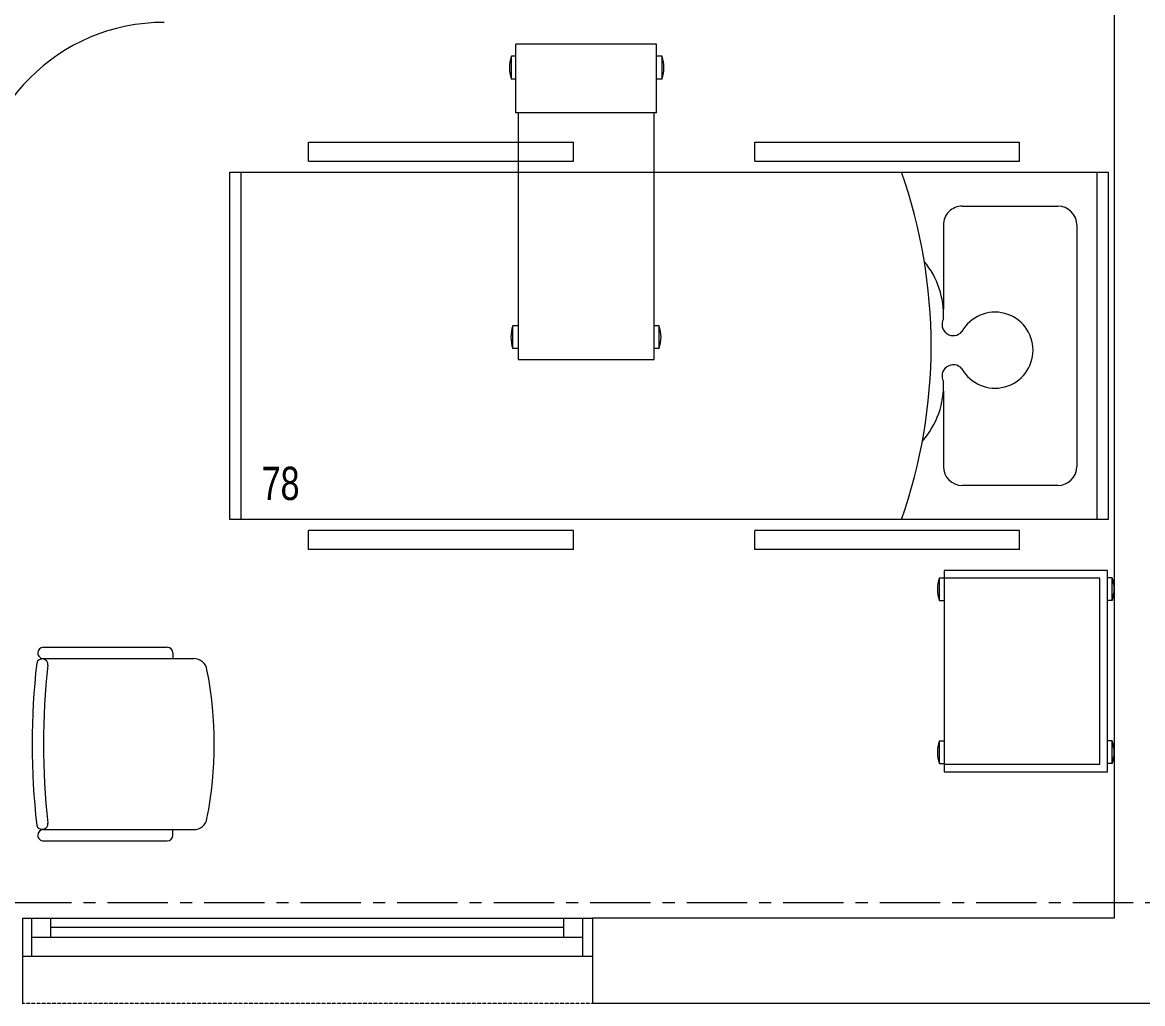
# Model space of a CAD drawing. Header units: millimetres. Extents: x 26027 to 581921, y 7230 to 233891.
# Drawn here: x 488664 to 491612, y 156480 to 159063 of the extents above; entities that cross this region are included whole.
import ezdxf

# ---------------------------------------------------------------- set-up
doc = ezdxf.new("R2010")
doc.units = ezdxf.units.MM
doc.header["$LTSCALE"] = 5
doc.linetypes.add('CENTER', pattern=[50.8, 31.75, -6.35, 6.35, -6.35])
doc.linetypes.add('HIDDEN2', pattern=[0.1875, 0.125, -0.0625])
for name, color, linetype, lineweight in [('Aluminum', 7, 'Continuous', 5), ('Medical Equipment and Furniture', 163, 'Continuous', 0), ('Medical Equipment and Furniture1', 163, 'Continuous', 5), ('Proj', 7, 'HIDDEN2', 5), ('Walls', 32, 'Continuous', 5)]:
    doc.layers.add(name, color=color, linetype=linetype, lineweight=lineweight)
doc.layers.add('axes', color=9, linetype='Continuous')
doc.styles.add('X3G_ENTITY_257CFD', font='swisscl.ttf', dxfattribs={"height": 200})

# ---------------------------------------------------------------- blocks, each defined once
blk = doc.blocks.new('Hospital Bed')
at = {"layer": 'Medical Equipment and Furniture1'}
for p, q in [((38.338, -101.6315, 0), (38.338, -101.6815, 0)), ((38.338, -101.6315, 0), (39.0347, -101.6315, 0)), ((39.0347, -101.6315, 0), (39.0347, -101.6815, 0)), ((39.5123, -101.6315, 0), (40.209, -101.6315, 0)), ((39.5123, -101.6315, 0), (39.5123, -101.6815, 0)), ((40.209, -101.6315, 0), (40.209, -101.6815, 0)), ((38.338, -101.6815, 0), (39.0347, -101.6815, 0)), ((39.5123, -101.6815, 0), (40.209, -101.6815, 0)), ((38.105, -102.6245, 0), (38.105, -101.7101, 0)), ((38.105, -101.7101, 0), (40.4164, -101.7101, 0)), ((38.135, -102.6245, 0), (38.135, -101.7101, 0)), ((40.3864, -101.7101, 0), (40.3864, -102.6245, 0)), ((40.4164, -101.7101, 0), (40.4164, -102.6245, 0)), ((38.2374, -101.7997, 0), (38.4887, -101.7997, 0)), ((38.1874, -102.485, 0), (38.1874, -101.8497, 0)), ((38.5387, -102.0476, 0), (38.5387, -101.8497, 0)), ((38.5387, -102.485, 0), (38.5387, -102.264, 0)), ((38.4887, -102.535, 0), (38.2374, -102.535, 0)), ((40.4164, -102.6245, 0), (38.105, -102.6245, 0)), ((38.338, -102.6532, 0), (38.338, -102.7032, 0)), ((39.0347, -102.6532, 0), (38.338, -102.6532, 0)), ((39.0347, -102.6532, 0), (39.0347, -102.7032, 0)), ((40.209, -102.6532, 0), (39.5123, -102.6532, 0)), ((39.5123, -102.6532, 0), (39.5123, -102.7032, 0)), ((40.209, -102.6532, 0), (40.209, -102.7032, 0)), ((39.0347, -102.7032, 0), (38.338, -102.7032, 0)), ((40.209, -102.7032, 0), (39.5123, -102.7032, 0))]:
    blk.add_line(p, q, dxfattribs=at)
at = {"layer": 'Medical Equipment and Furniture1', "elevation": 0}
for points in [[(38.6489, -102.6245), (38.6489, -102.6245), (38.6489, -102.6245), (38.6489, -102.6245), (38.6489, -102.6245), (38.6489, -102.6245), (38.6489, -102.6245), (38.6489, -102.6245), (38.6489, -102.6245), (38.6489, -102.6245), (38.6489, -102.6245), (38.6489, -102.6245), (38.6489, -102.6245), (38.6489, -102.6245), (38.6489, -102.6245), (38.6489, -102.6245), (38.6489, -102.6245), (38.6489, -102.6245), (38.6489, -102.6245), (38.6489, -102.6245), (38.6489, -102.6245), (38.6489, -102.6245), (38.6489, -102.6245), (38.6489, -102.6245), (38.6489, -102.6245), (38.6489, -102.6245), (38.6489, -102.6245), (38.6489, -102.6245), (38.6489, -102.6245), (38.6489, -102.6245), (38.6489, -102.6245), (38.6489, -102.6245), (38.6489, -102.6245), (38.6489, -102.6245), (38.6489, -102.6245), (38.6489, -102.6245), (38.6489, -102.6245), (38.6489, -102.6245), (38.6489, -102.6245), (38.6489, -102.6245), (38.6489, -102.6245), (38.6489, -102.6245), (38.6489, -102.6245), (38.6489, -102.6245), (38.6489, -102.6245), (38.6489, -102.6245), (38.6489, -102.6245), (38.6489, -102.6245), (38.6489, -102.6245), (38.6489, -102.6245), (38.6489, -102.6245), (38.6489, -102.6245), (38.6489, -102.6245), (38.6489, -102.6245), (38.6489, -102.6245), (38.6489, -102.6245), (38.6489, -102.6245), (38.6489, -102.6245), (38.6489, -102.6245), (38.6489, -102.6245), (38.6489, -102.6245), (38.6489, -102.6245), (38.6489, -102.6245), (38.6489, -102.6245), (38.6489, -102.6245), (38.6489, -102.6245), (38.6489, -102.6245), (38.6489, -102.6245), (38.6489, -102.6245), (38.6489, -102.6245), (38.6489, -102.6245), (38.6489, -102.6245), (38.6489, -102.6245), (38.6489, -102.6245), (38.6489, -102.6245), (38.6489, -102.6245), (38.6489, -102.6245), (38.6489, -102.6245), (38.6489, -102.6245), (38.6489, -102.6245), (38.6489, -102.6245), (38.6489, -102.6245), (38.6489, -102.6245), (38.6489, -102.6245), (38.6489, -102.6245), (38.6489, -102.6245), (38.6489, -102.6245), (38.6489, -102.6245), (38.6489, -102.6245), (38.6489, -102.6245), (38.6489, -102.6245), (38.6489, -102.6245), (38.6489, -102.6245), (38.6489, -102.6245), (38.6489, -102.6245), (38.6489, -102.6245), (38.6489, -102.6245), (38.6489, -102.6245), (38.6489, -102.6245), (38.6489, -102.6245), (38.6489, -102.6245), (38.6489, -102.6245), (38.6489, -102.6245), (38.6489, -102.6245), (38.6489, -102.6245), (38.6489, -102.6245), (38.6489, -102.6245), (38.6489, -102.6245), (38.6489, -102.6245), (38.6489, -102.6245), (38.6489, -102.6245), (38.6489, -102.6245), (38.6489, -102.6245), (38.6489, -102.6245), (38.6489, -102.6245), (38.6489, -102.6245), (38.6489, -102.6245), (38.6489, -102.6245), (38.6489, -102.6245), (38.6489, -102.6245), (38.6489, -102.6245), (38.6489, -102.6245), (38.6489, -102.6245), (38.6489, -102.6245), (38.6489, -102.6245), (38.6489, -102.6245), (38.6489, -102.6245), (38.6489, -102.6245), (38.6489, -102.6245), (38.6489, -102.6245), (38.6489, -102.6245), (38.6489, -102.6245), (38.6489, -102.6245), (38.6489, -102.6245), (38.6489, -102.6245), (38.6489, -102.6245), (38.6489, -102.6245), (38.6489, -102.6245), (38.6489, -102.6245), (38.6489, -102.6245), (38.6489, -102.6245), (38.6489, -102.6245), (38.6489, -102.6245), (38.6489, -102.6245), (38.6489, -102.6245), (38.6489, -102.6245), (38.6489, -102.6245), (38.6489, -102.6245), (38.6489, -102.6245), (38.6489, -102.6245), (38.6489, -102.6245), (38.6489, -102.6245), (38.6489, -102.6245), (38.6489, -102.6245), (38.6489, -102.6245), (38.6489, -102.6245), (38.6489, -102.6245), (38.6489, -102.6245), (38.6489, -102.6245), (38.6489, -102.6245), (38.6489, -102.6245), (38.6489, -102.6245), (38.6489, -102.6245), (38.6489, -102.6245), (38.6489, -102.6245), (38.6489, -102.6245), (38.6489, -102.6245), (38.6489, -102.6245), (38.6489, -102.6245), (38.6489, -102.6245), (38.6489, -102.6245), (38.6489, -102.6245), (38.6489, -102.6245), (38.6489, -102.6245), (38.6489, -102.6245), (38.6489, -102.6245), (38.6489, -102.6245), (38.6489, -102.6245), (38.6489, -102.6245), (38.6489, -102.6245), (38.6489, -102.6245), (38.6489, -102.6245), (38.6489, -102.6245), (38.6489, -102.6245), (38.6489, -102.6245), (38.6489, -102.6245), (38.6489, -102.6245), (38.6489, -102.6245), (38.6489, -102.6245), (38.6489, -102.6245), (38.6489, -102.6245), (38.6489, -102.6245), (38.6489, -102.6245), (38.6489, -102.6245), (38.6489, -102.6245), (38.6489, -102.6245), (38.6489, -102.6245), (38.6489, -102.6245), (38.6489, -102.6245), (38.6489, -102.6245), (38.6489, -102.6245), (38.6489, -102.6245), (38.6489, -102.6245), (38.6489, -102.6245), (38.6489, -102.6245), (38.6489, -102.6245), (38.6489, -102.6245), (38.6489, -102.6245), (38.6489, -102.6245), (38.6489, -102.6245), (38.6489, -102.6245), (38.6489, -102.6245), (38.6489, -102.6245), (38.6489, -102.6245), (38.6489, -102.6245), (38.6489, -102.6245), (38.6489, -102.6245), (38.6489, -102.6245), (38.6489, -102.6245)], [(38.6489, -102.6245), (38.6489, -102.6245), (38.6489, -102.6245), (38.6489, -102.6245), (38.6489, -102.6245), (38.6489, -102.6245), (38.6489, -102.6245), (38.6489, -102.6245), (38.6489, -102.6245), (38.6489, -102.6245), (38.6489, -102.6245), (38.6489, -102.6245), (38.6489, -102.6245), (38.6489, -102.6245), (38.6489, -102.6245), (38.6489, -102.6245), (38.6489, -102.6245), (38.6489, -102.6245), (38.6489, -102.6245), (38.6489, -102.6245), (38.6489, -102.6245), (38.6489, -102.6245), (38.6489, -102.6245), (38.6489, -102.6245), (38.6489, -102.6245), (38.6489, -102.6245), (38.6489, -102.6245), (38.6489, -102.6245), (38.6489, -102.6245), (38.6489, -102.6245), (38.6489, -102.6245), (38.6489, -102.6245), (38.6489, -102.6245), (38.6489, -102.6245), (38.6489, -102.6245), (38.6489, -102.6245), (38.6489, -102.6245), (38.6489, -102.6245), (38.6489, -102.6245), (38.6489, -102.6245), (38.6489, -102.6245), (38.6489, -102.6245), (38.6489, -102.6245), (38.6489, -102.6245), (38.6489, -102.6245), (38.6489, -102.6245), (38.6489, -102.6245), (38.6489, -102.6245), (38.6489, -102.6245), (38.6489, -102.6245), (38.6489, -102.6245), (38.6489, -102.6245), (38.6489, -102.6245), (38.6489, -102.6245), (38.6489, -102.6245), (38.6489, -102.6245), (38.6489, -102.6245), (38.6489, -102.6245), (38.6489, -102.6245), (38.6489, -102.6245), (38.6489, -102.6245), (38.6489, -102.6245), (38.6489, -102.6245), (38.6489, -102.6245), (38.6489, -102.6245), (38.6489, -102.6245), (38.6489, -102.6245), (38.6489, -102.6245), (38.6489, -102.6245), (38.6489, -102.6245), (38.6489, -102.6245), (38.6489, -102.6245), (38.6489, -102.6245), (38.6489, -102.6245), (38.6489, -102.6245), (38.6489, -102.6245), (38.6489, -102.6245), (38.6489, -102.6245), (38.6489, -102.6245), (38.6489, -102.6245), (38.6489, -102.6245), (38.6489, -102.6245), (38.6489, -102.6245), (38.6489, -102.6245), (38.6489, -102.6245), (38.6489, -102.6245), (38.6489, -102.6245), (38.6489, -102.6245), (38.6489, -102.6245), (38.6489, -102.6245), (38.6489, -102.6245), (38.6489, -102.6245), (38.6489, -102.6245), (38.6489, -102.6245), (38.6489, -102.6245), (38.6489, -102.6245), (38.6489, -102.6245), (38.6489, -102.6245), (38.6489, -102.6245), (38.6489, -102.6245), (38.6489, -102.6245), (38.6489, -102.6245), (38.6489, -102.6245), (38.6489, -102.6245), (38.6489, -102.6245), (38.6489, -102.6245), (38.6489, -102.6245), (38.6489, -102.6245), (38.6489, -102.6245), (38.6489, -102.6245), (38.6489, -102.6245), (38.6489, -102.6245), (38.6489, -102.6245), (38.6489, -102.6245), (38.6489, -102.6245), (38.6489, -102.6245), (38.6489, -102.6245), (38.6489, -102.6245), (38.6489, -102.6245), (38.6489, -102.6245), (38.6489, -102.6245), (38.6489, -102.6245), (38.6489, -102.6245), (38.6489, -102.6245), (38.6489, -102.6245), (38.6489, -102.6245), (38.6489, -102.6245), (38.6489, -102.6245), (38.6489, -102.6245), (38.6489, -102.6245), (38.6489, -102.6245), (38.6489, -102.6245), (38.6489, -102.6245), (38.6489, -102.6245), (38.6489, -102.6245), (38.6489, -102.6245), (38.6489, -102.6245), (38.6489, -102.6245), (38.6489, -102.6245), (38.6489, -102.6245), (38.6489, -102.6245), (38.6489, -102.6245), (38.6489, -102.6245), (38.6489, -102.6245), (38.6489, -102.6245), (38.6489, -102.6245), (38.6489, -102.6245), (38.6489, -102.6245), (38.6489, -102.6245), (38.6489, -102.6245), (38.6489, -102.6245), (38.6489, -102.6245), (38.6489, -102.6245), (38.6489, -102.6245), (38.6489, -102.6245), (38.6489, -102.6245), (38.6489, -102.6245), (38.6489, -102.6245), (38.6489, -102.6245), (38.6489, -102.6245), (38.6489, -102.6245), (38.6489, -102.6245), (38.6489, -102.6245), (38.6489, -102.6245), (38.6489, -102.6245), (38.6489, -102.6245), (38.6489, -102.6245), (38.6489, -102.6245), (38.6489, -102.6245), (38.6489, -102.6245), (38.6489, -102.6245), (38.6489, -102.6245), (38.6489, -102.6245), (38.6489, -102.6245), (38.6489, -102.6245), (38.6489, -102.6245), (38.6489, -102.6245), (38.6489, -102.6245), (38.6489, -102.6245), (38.6489, -102.6245), (38.6489, -102.6245), (38.6489, -102.6245), (38.6489, -102.6245), (38.6489, -102.6245), (38.6489, -102.6245), (38.6489, -102.6245), (38.6489, -102.6245), (38.6489, -102.6245), (38.6489, -102.6245), (38.6489, -102.6245), (38.6489, -102.6245), (38.6489, -102.6245), (38.6489, -102.6245), (38.6489, -102.6245), (38.6489, -102.6245), (38.6489, -102.6245), (38.6489, -102.6245), (38.6489, -102.6245), (38.6489, -102.6245), (38.6489, -102.6245), (38.6489, -102.6245), (38.6489, -102.6245), (38.6489, -102.6245), (38.6489, -102.6245), (38.6489, -102.6245), (38.6489, -102.6245), (38.6489, -102.6245), (38.6489, -102.6245), (38.6489, -102.6245), (38.6489, -102.6245), (38.6489, -102.6245), (38.6489, -102.6245), (38.6489, -102.6245), (38.6489, -102.6245)], [(38.6489, -102.6245), (38.6489, -102.6245), (38.6489, -102.6245), (38.6489, -102.6245), (38.6489, -102.6245), (38.6489, -102.6245), (38.6489, -102.6245), (38.6489, -102.6245), (38.6489, -102.6245), (38.6489, -102.6245), (38.6489, -102.6245), (38.6489, -102.6245), (38.6489, -102.6245), (38.6489, -102.6245), (38.6489, -102.6245), (38.6489, -102.6245), (38.6489, -102.6245), (38.6489, -102.6245), (38.6489, -102.6245), (38.6489, -102.6245), (38.6489, -102.6245), (38.6489, -102.6245), (38.6489, -102.6245), (38.6489, -102.6245), (38.6489, -102.6245), (38.6489, -102.6245), (38.6489, -102.6245), (38.6489, -102.6245), (38.6489, -102.6245), (38.6489, -102.6245), (38.6489, -102.6245), (38.6489, -102.6245), (38.6489, -102.6245), (38.6489, -102.6245), (38.6489, -102.6245), (38.6489, -102.6245), (38.6489, -102.6245), (38.6489, -102.6245), (38.6489, -102.6245), (38.6489, -102.6245), (38.6489, -102.6245), (38.6489, -102.6245), (38.6489, -102.6245), (38.6489, -102.6245), (38.6489, -102.6245), (38.6489, -102.6245), (38.6489, -102.6245), (38.6489, -102.6245), (38.6489, -102.6245), (38.6489, -102.6245), (38.6489, -102.6245), (38.6489, -102.6245), (38.6489, -102.6245), (38.6489, -102.6245), (38.6489, -102.6245), (38.6489, -102.6245), (38.6489, -102.6245), (38.6489, -102.6245), (38.6489, -102.6245), (38.6489, -102.6245), (38.6489, -102.6245), (38.6489, -102.6245), (38.6489, -102.6245), (38.6489, -102.6245), (38.6489, -102.6245), (38.6489, -102.6245), (38.6489, -102.6245), (38.6489, -102.6245), (38.6489, -102.6245), (38.6489, -102.6245), (38.6489, -102.6245), (38.6489, -102.6245), (38.6489, -102.6245), (38.6489, -102.6245), (38.6489, -102.6245), (38.6489, -102.6245), (38.6489, -102.6245), (38.6489, -102.6245), (38.6489, -102.6245), (38.6489, -102.6245), (38.6489, -102.6245), (38.6489, -102.6245), (38.6489, -102.6245), (38.6489, -102.6245), (38.6489, -102.6245), (38.6489, -102.6245), (38.6489, -102.6245), (38.6489, -102.6245), (38.6489, -102.6245), (38.6489, -102.6245), (38.6489, -102.6245), (38.6489, -102.6245), (38.6489, -102.6245), (38.6489, -102.6245), (38.6489, -102.6245), (38.6489, -102.6245), (38.6489, -102.6245), (38.6489, -102.6245), (38.6489, -102.6245), (38.6489, -102.6245), (38.6489, -102.6245), (38.6489, -102.6245), (38.6489, -102.6245), (38.6489, -102.6245), (38.6489, -102.6245), (38.6489, -102.6245), (38.6489, -102.6245), (38.6489, -102.6245), (38.6489, -102.6245), (38.6489, -102.6245), (38.6489, -102.6245), (38.6489, -102.6245), (38.6489, -102.6245), (38.6489, -102.6245), (38.6489, -102.6245), (38.6489, -102.6245), (38.6489, -102.6245), (38.6489, -102.6245), (38.6489, -102.6245), (38.6489, -102.6245), (38.6489, -102.6245), (38.6489, -102.6245), (38.6489, -102.6245), (38.6489, -102.6245), (38.6489, -102.6245), (38.6489, -102.6245), (38.6489, -102.6245), (38.6489, -102.6245), (38.6489, -102.6245), (38.6489, -102.6245), (38.6489, -102.6245), (38.6489, -102.6245), (38.6489, -102.6245), (38.6489, -102.6245), (38.6489, -102.6245), (38.6489, -102.6245), (38.6489, -102.6245), (38.6489, -102.6245), (38.6489, -102.6245), (38.6489, -102.6245), (38.6489, -102.6245), (38.6489, -102.6245), (38.6489, -102.6245), (38.6489, -102.6245), (38.6489, -102.6245), (38.6489, -102.6245), (38.6489, -102.6245), (38.6489, -102.6245), (38.6489, -102.6245), (38.6489, -102.6245), (38.6489, -102.6245), (38.6489, -102.6245), (38.6489, -102.6245), (38.6489, -102.6245), (38.6489, -102.6245), (38.6489, -102.6245), (38.6489, -102.6245), (38.6489, -102.6245), (38.6489, -102.6245), (38.6489, -102.6245), (38.6489, -102.6245), (38.6489, -102.6245), (38.6489, -102.6245), (38.6489, -102.6245), (38.6489, -102.6245), (38.6489, -102.6245), (38.6489, -102.6245), (38.6489, -102.6245), (38.6489, -102.6245), (38.6489, -102.6245), (38.6489, -102.6245), (38.6489, -102.6245), (38.6489, -102.6245), (38.6489, -102.6245), (38.6489, -102.6245), (38.6489, -102.6245), (38.6489, -102.6245), (38.6489, -102.6245), (38.6489, -102.6245), (38.6489, -102.6245), (38.6489, -102.6245), (38.6489, -102.6245), (38.6489, -102.6245), (38.6489, -102.6245), (38.6489, -102.6245), (38.6489, -102.6245), (38.6489, -102.6245), (38.6489, -102.6245), (38.6489, -102.6245), (38.6489, -102.6245), (38.6489, -102.6245), (38.6489, -102.6245), (38.6489, -102.6245), (38.6489, -102.6245), (38.6489, -102.6245), (38.6489, -102.6245), (38.6489, -102.6245), (38.6489, -102.6245), (38.6489, -102.6245), (38.6489, -102.6245), (38.6489, -102.6245), (38.6489, -102.6245), (38.6489, -102.6245), (38.6489, -102.6245), (38.6489, -102.6245), (38.6489, -102.6245), (38.6489, -102.6245), (38.6489, -102.6245), (38.6489, -102.6245), (38.6489, -102.6245), (38.6489, -102.6245), (38.6489, -102.6245), (38.6489, -102.6245), (38.6489, -102.6245), (38.6489, -102.6245), (38.6489, -102.6245), (38.6489, -102.6245), (38.6489, -102.6245), (38.6489, -102.6245), (38.6489, -102.6245), (38.6489, -102.6245), (38.6489, -102.6245), (38.6489, -102.6245), (38.6489, -102.6245), (38.6489, -102.6245), (38.6489, -102.6245), (38.6489, -102.6245), (38.6489, -102.6245), (38.6489, -102.6245), (38.6489, -102.6245), (38.6489, -102.6245), (38.6489, -102.6245), (38.6489, -102.6245), (38.6489, -102.6245), (38.6489, -102.6245), (38.6489, -102.6245), (38.6489, -102.6245), (38.6489, -102.6245), (38.6489, -102.6245), (38.6489, -102.6245), (38.6489, -102.6245), (38.6489, -102.6245), (38.6489, -102.6245), (38.6489, -102.6245), (38.6489, -102.6245), (38.6489, -102.6245), (38.6489, -102.6245), (38.6489, -102.6245), (38.6489, -102.6245), (38.6489, -102.6245), (38.6489, -102.6245), (38.6489, -102.6245), (38.6489, -102.6245), (38.6489, -102.6245), (38.6489, -102.6245), (38.6489, -102.6245), (38.6489, -102.6245), (38.6489, -102.6245), (38.6489, -102.6245), (38.6489, -102.6245), (38.6489, -102.6245), (38.6489, -102.6245), (38.6489, -102.6245), (38.6489, -102.6245), (38.6489, -102.6245), (38.6489, -102.6245), (38.6489, -102.6245), (38.6489, -102.6245), (38.6489, -102.6245), (38.6489, -102.6245), (38.6489, -102.6245), (38.6489, -102.6245), (38.6489, -102.6245), (38.6489, -102.6245), (38.6489, -102.6245), (38.6489, -102.6245), (38.6489, -102.6245)]]:
    blk.add_lwpolyline(points, close=True, dxfattribs=at)
for points in [[(38.6489, -102.6245), (38.6489, -102.6245), (38.6489, -102.6245), (38.6489, -102.6245), (38.6489, -102.6245), (38.6489, -102.6245), (38.6489, -102.6245), (38.6489, -102.6245)], [(38.6489, -102.6245), (38.6489, -102.6245), (38.6489, -102.6245), (38.6489, -102.6245), (38.6489, -102.6245), (38.6489, -102.6245), (38.6489, -102.6245), (38.6489, -102.6245), (38.6489, -102.6245), (38.6489, -102.6245), (38.6489, -102.6245), (38.6489, -102.6245), (38.6489, -102.6245), (38.6489, -102.6245), (38.6489, -102.6245), (38.6489, -102.6245), (38.6489, -102.6245), (38.6489, -102.6245), (38.6489, -102.6245), (38.6489, -102.6245), (38.6489, -102.6245), (38.6489, -102.6245), (38.6489, -102.6245), (38.6489, -102.6245), (38.6489, -102.6245), (38.6489, -102.6245), (38.6489, -102.6245), (38.6489, -102.6245), (38.6489, -102.6245), (38.6489, -102.6245), (38.6489, -102.6245), (38.6489, -102.6245), (38.6489, -102.6245), (38.6489, -102.6245), (38.6489, -102.6245), (38.6489, -102.6245), (38.6489, -102.6245), (38.6489, -102.6245), (38.6489, -102.6245), (38.6489, -102.6245), (38.6489, -102.6245), (38.6489, -102.6245), (38.6489, -102.6245), (38.6489, -102.6245), (38.6489, -102.6245), (38.6489, -102.6245), (38.6489, -102.6245), (38.6489, -102.6245), (38.6489, -102.6245), (38.6489, -102.6245), (38.6489, -102.6245), (38.6489, -102.6245), (38.6489, -102.6245), (38.6489, -102.6245), (38.6489, -102.6245), (38.6489, -102.6245), (38.6489, -102.6245), (38.6489, -102.6245), (38.6489, -102.6245), (38.6489, -102.6245), (38.6489, -102.6245), (38.6489, -102.6245), (38.6489, -102.6245), (38.6489, -102.6245), (38.6489, -102.6245), (38.6489, -102.6245), (38.6489, -102.6245), (38.6489, -102.6245), (38.6489, -102.6245), (38.6489, -102.6245), (38.6489, -102.6245), (38.6489, -102.6245), (38.6489, -102.6245), (38.6489, -102.6245), (38.6489, -102.6245), (38.6489, -102.6245), (38.6489, -102.6245), (38.6489, -102.6245), (38.6489, -102.6245), (38.6489, -102.6245), (38.6489, -102.6245), (38.6489, -102.6245), (38.6489, -102.6245), (38.6489, -102.6245), (38.6489, -102.6245), (38.6489, -102.6245), (38.6489, -102.6245), (38.6489, -102.6245), (38.6489, -102.6245), (38.6489, -102.6245), (38.6489, -102.6245), (38.6489, -102.6245), (38.6489, -102.6245), (38.6489, -102.6245), (38.6489, -102.6245), (38.6489, -102.6245), (38.6489, -102.6245), (38.6489, -102.6245), (38.6489, -102.6245), (38.6489, -102.6245), (38.6489, -102.6245), (38.6489, -102.6245), (38.6489, -102.6245), (38.6489, -102.6245), (38.6489, -102.6245), (38.6489, -102.6245), (38.6489, -102.6245), (38.6489, -102.6245), (38.6489, -102.6245), (38.6489, -102.6245), (38.6489, -102.6245)], [(38.6489, -102.6245), (38.6489, -102.6245), (38.6489, -102.6245), (38.6489, -102.6245), (38.6489, -102.6245), (38.6489, -102.6245), (38.6489, -102.6245), (38.6489, -102.6245), (38.6489, -102.6245), (38.6489, -102.6245), (38.6489, -102.6245), (38.6489, -102.6245), (38.6489, -102.6245), (38.6489, -102.6245), (38.6489, -102.6245), (38.6489, -102.6245), (38.6489, -102.6245)], [(38.6489, -102.6245), (38.6489, -102.6245), (38.6489, -102.6245), (38.6489, -102.6245), (38.6489, -102.6245), (38.6489, -102.6245), (38.6489, -102.6245)], [(38.6489, -102.6245), (38.6489, -102.6245), (38.6489, -102.6245), (38.6489, -102.6245), (38.6489, -102.6245), (38.6489, -102.6245), (38.6489, -102.6245), (38.6489, -102.6245), (38.6489, -102.6245), (38.6489, -102.6245), (38.6489, -102.6245), (38.6489, -102.6245)], [(38.6489, -102.6245), (38.6489, -102.6245), (38.6489, -102.6245), (38.6489, -102.6245), (38.6489, -102.6245), (38.6489, -102.6245), (38.6489, -102.6245), (38.6489, -102.6245), (38.6489, -102.6245), (38.6489, -102.6245), (38.6489, -102.6245), (38.6489, -102.6245), (38.6489, -102.6245), (38.6489, -102.6245), (38.6489, -102.6245), (38.6489, -102.6245), (38.6489, -102.6245), (38.6489, -102.6245), (38.6489, -102.6245), (38.6489, -102.6245), (38.6489, -102.6245), (38.6489, -102.6245), (38.6489, -102.6245), (38.6489, -102.6245), (38.6489, -102.6245), (38.6489, -102.6245), (38.6489, -102.6245), (38.6489, -102.6245), (38.6489, -102.6245), (38.6489, -102.6245), (38.6489, -102.6245), (38.6489, -102.6245), (38.6489, -102.6245), (38.6489, -102.6245), (38.6489, -102.6245), (38.6489, -102.6245), (38.6489, -102.6245), (38.6489, -102.6245), (38.6489, -102.6245), (38.6489, -102.6245), (38.6489, -102.6245), (38.6489, -102.6245), (38.6489, -102.6245), (38.6489, -102.6245), (38.6489, -102.6245), (38.6489, -102.6245), (38.6489, -102.6245), (38.6489, -102.6245), (38.6489, -102.6245), (38.6489, -102.6245), (38.6489, -102.6245), (38.6489, -102.6245), (38.6489, -102.6245), (38.6489, -102.6245), (38.6489, -102.6245), (38.6489, -102.6245), (38.6489, -102.6245), (38.6489, -102.6245), (38.6489, -102.6245), (38.6489, -102.6245), (38.6489, -102.6245), (38.6489, -102.6245), (38.6489, -102.6245), (38.6489, -102.6245), (38.6489, -102.6245), (38.6489, -102.6245), (38.6489, -102.6245), (38.6489, -102.6245), (38.6489, -102.6245), (38.6489, -102.6245), (38.6489, -102.6245), (38.6489, -102.6245), (38.6489, -102.6245), (38.6489, -102.6245), (38.6489, -102.6245), (38.6489, -102.6245), (38.6489, -102.6245), (38.6489, -102.6245), (38.6489, -102.6245), (38.6489, -102.6245), (38.6489, -102.6245), (38.6489, -102.6245), (38.6489, -102.6245), (38.6489, -102.6245), (38.6489, -102.6245), (38.6489, -102.6245), (38.6489, -102.6245), (38.6489, -102.6245), (38.6489, -102.6245)], [(38.6489, -102.6245), (38.6489, -102.6245), (38.6489, -102.6245), (38.6489, -102.6245), (38.6489, -102.6245), (38.6489, -102.6245), (38.6489, -102.6245), (38.6489, -102.6245), (38.6489, -102.6245), (38.6489, -102.6245), (38.6489, -102.6245), (38.6489, -102.6245), (38.6489, -102.6245), (38.6489, -102.6245), (38.6489, -102.6245), (38.6489, -102.6245), (38.6489, -102.6245), (38.6489, -102.6245), (38.6489, -102.6245), (38.6489, -102.6245), (38.6489, -102.6245), (38.6489, -102.6245), (38.6489, -102.6245), (38.6489, -102.6245), (38.6489, -102.6245), (38.6489, -102.6245), (38.6489, -102.6245), (38.6489, -102.6245), (38.6489, -102.6245), (38.6489, -102.6245), (38.6489, -102.6245), (38.6489, -102.6245), (38.6489, -102.6245), (38.6489, -102.6245), (38.6489, -102.6245), (38.6489, -102.6245), (38.6489, -102.6245), (38.6489, -102.6245), (38.6489, -102.6245), (38.6489, -102.6245), (38.6489, -102.6245), (38.6489, -102.6245), (38.6489, -102.6245), (38.6489, -102.6245), (38.6489, -102.6245), (38.6489, -102.6245), (38.6489, -102.6245), (38.6489, -102.6245), (38.6489, -102.6245), (38.6489, -102.6245), (38.6489, -102.6245), (38.6489, -102.6245), (38.6489, -102.6245), (38.6489, -102.6245)], [(38.6489, -102.6245), (38.6489, -102.6245), (38.6489, -102.6245), (38.6489, -102.6245), (38.6489, -102.6245), (38.6489, -102.6245), (38.6489, -102.6245), (38.6489, -102.6245), (38.6489, -102.6245), (38.6489, -102.6245)], [(38.6489, -102.6245), (38.6489, -102.6245), (38.6489, -102.6245), (38.6489, -102.6245), (38.6489, -102.6245), (38.6489, -102.6245), (38.6489, -102.6245), (38.6489, -102.6245), (38.6489, -102.6245), (38.6489, -102.6245)], [(38.6489, -102.6245), (38.6489, -102.6245), (38.6489, -102.6245), (38.6489, -102.6245), (38.6489, -102.6245), (38.6489, -102.6245), (38.6489, -102.6245), (38.6489, -102.6245), (38.6489, -102.6245), (38.6489, -102.6245), (38.6489, -102.6245), (38.6489, -102.6245), (38.6489, -102.6245), (38.6489, -102.6245), (38.6489, -102.6245)], [(38.6489, -102.6245), (38.6489, -102.6245), (38.6489, -102.6245), (38.6489, -102.6245), (38.6489, -102.6245), (38.6489, -102.6245), (38.6489, -102.6245), (38.6489, -102.6245), (38.6489, -102.6245), (38.6489, -102.6245)], [(38.6489, -102.6245), (38.6489, -102.6245), (38.6489, -102.6245), (38.6489, -102.6245), (38.6489, -102.6245), (38.6489, -102.6245), (38.6489, -102.6245)], [(38.6489, -102.6245), (38.6489, -102.6245), (38.6489, -102.6245), (38.6489, -102.6245), (38.6489, -102.6245), (38.6489, -102.6245), (38.6489, -102.6245), (38.6489, -102.6245), (38.6489, -102.6245), (38.6489, -102.6245)], [(38.6489, -102.6245), (38.6489, -102.6245), (38.6489, -102.6245), (38.6489, -102.6245), (38.6489, -102.6245), (38.6489, -102.6245), (38.6489, -102.6245), (38.6489, -102.6245), (38.6489, -102.6245), (38.6489, -102.6245), (38.6489, -102.6245), (38.6489, -102.6245), (38.6489, -102.6245), (38.6489, -102.6245), (38.6489, -102.6245), (38.6489, -102.6245), (38.6489, -102.6245), (38.6489, -102.6245)], [(38.6489, -102.6245), (38.6489, -102.6245), (38.6489, -102.6245), (38.6489, -102.6245), (38.6489, -102.6245), (38.6489, -102.6245), (38.6489, -102.6245), (38.6489, -102.6245), (38.6489, -102.6245)]]:
    blk.add_lwpolyline(points, dxfattribs=at)
at = {"layer": 'Medical Equipment and Furniture1'}
for centre, radius, start, end in [((39.9488, -102.1673, 0), 1.378, 160.6222, 199.3778), ((38.2374, -101.8497, 0), 0.05, 90, 180), ((38.4887, -101.8497, 0), 0.05, 0, 90), ((38.7578, -102.0625, 0), 0.2195, 138.2973, 182.816), ((38.4026, -102.1558, 0), 0.1, 29.3037, 330.6963), ((38.5126, -102.0878, 0), 0.0297, 220.0437, 29.1003), ((38.5126, -102.2238, 0), 0.0297, 330.8997, 139.9563), ((38.7578, -102.2491, 0), 0.2195, 177.184, 219.6878), ((38.2374, -102.485, 0), 0.05, 180, 270), ((38.4887, -102.485, 0), 0.05, 270, 0)]:
    blk.add_arc(centre, radius, start, end, dxfattribs=at)
blk = doc.blocks.new('HF13963-P')
at = {"layer": 'Medical Equipment and Furniture1'}
for p, q in [((0.18, 0.185), (0, 0.185)), ((0, 0.185), (0, -0.185)), ((0.0915, 0.1995), (0.0315, 0.1995)), ((0.0315, 0.1995), (0.0315, 0.185)), ((0.0915, 0.1995), (0.0915, 0.185)), ((0.18, 0.185), (0.18, -0.185)), ((0.83, 0.1788), (0.18, 0.1788)), ((0.8007, 0.1919), (0.7407, 0.1919)), ((0.7407, 0.1919), (0.7407, 0.1788)), ((0.8007, 0.1919), (0.8007, 0.1788)), ((0.83, -0.1788), (0.83, 0.1788)), ((0.18, -0.185), (0, -0.185)), ((0.0315, -0.185), (0.0315, -0.1971)), ((0.0915, -0.1971), (0.0315, -0.1971)), ((0.0915, -0.185), (0.0915, -0.1971)), ((0.18, -0.1788), (0.83, -0.1788)), ((0.7407, -0.1788), (0.7407, -0.1933)), ((0.8007, -0.1933), (0.7407, -0.1933)), ((0.8007, -0.1788), (0.8007, -0.1933))]:
    blk.add_line(p, q, dxfattribs=at)
for centre, start, end in [((0.0615, 0.112), 71.0754, 108.9246), ((0.7707, 0.1044), 71.0754, 108.9246), ((0.0615, -0.1096), 251.0754, 288.9246), ((0.7707, -0.1058), 251.0754, 288.9246)]:
    blk.add_arc(centre, 0.0925, start, end, dxfattribs=at)
blk = doc.blocks.new('HF10531-P')
at = {"layer": 'Medical Equipment and Furniture1'}
for p, q in [((0.0791, 0.4424), (0.0191, 0.4424)), ((0.0191, 0.4424), (0.0191, 0.43)), ((0.0791, 0.4424), (0.0791, 0.43)), ((0.5086, 0.4424), (0.4486, 0.4424)), ((0.4486, 0.4424), (0.4486, 0.43)), ((0.5086, 0.4424), (0.5086, 0.43)), ((0.53, 0.43), (0, 0.43)), ((0, 0.43), (0, 0)), ((0.53, 0), (0.53, 0.43)), ((0.51, 0.41), (0.02, 0.41)), ((0.02, 0.41), (0.02, 0)), ((0.51, 0), (0.51, 0.41)), ((0, 0), (0.53, 0)), ((0.0191, -0.0124), (0.0191, 0)), ((0.0791, -0.0124), (0.0791, 0)), ((0.4486, -0.0124), (0.4486, 0)), ((0.5086, -0.0124), (0.5086, 0)), ((0.0791, -0.0124), (0.0191, -0.0124)), ((0.5086, -0.0124), (0.4486, -0.0124))]:
    blk.add_line(p, q, dxfattribs=at)
for points in [[(0.02, 0.41), (0.02, 0.41), (0.02, 0.41), (0.02, 0.41), (0.02, 0.41), (0.02, 0.41), (0.02, 0.41), (0.02, 0.41), (0.02, 0.41), (0.02, 0.41), (0.02, 0.41), (0.02, 0.41), (0.02, 0.41), (0.02, 0.41), (0.02, 0.41), (0.02, 0.41), (0.02, 0.41), (0.02, 0.41), (0.02, 0.41), (0.02, 0.41), (0.02, 0.41), (0.02, 0.41), (0.02, 0.41), (0.02, 0.41), (0.02, 0.41), (0.02, 0.41), (0.02, 0.41), (0.02, 0.41), (0.02, 0.41), (0.02, 0.41), (0.02, 0.41), (0.02, 0.41), (0.02, 0.41), (0.02, 0.41), (0.02, 0.41), (0.02, 0.41), (0.02, 0.41), (0.02, 0.41), (0.02, 0.41), (0.02, 0.41), (0.02, 0.41), (0.02, 0.41), (0.02, 0.41), (0.02, 0.41), (0.02, 0.41), (0.02, 0.41), (0.02, 0.41), (0.02, 0.41), (0.02, 0.41), (0.02, 0.41), (0.02, 0.41), (0.02, 0.41), (0.02, 0.41), (0.02, 0.41), (0.02, 0.41), (0.02, 0.41), (0.02, 0.41), (0.02, 0.41), (0.02, 0.41), (0.02, 0.41), (0.02, 0.41), (0.02, 0.41), (0.02, 0.41), (0.02, 0.41), (0.02, 0.41), (0.02, 0.41), (0.02, 0.41), (0.02, 0.41), (0.02, 0.41), (0.02, 0.41), (0.02, 0.41), (0.02, 0.41), (0.02, 0.41), (0.02, 0.41), (0.02, 0.41), (0.02, 0.41), (0.02, 0.41), (0.02, 0.41), (0.02, 0.41), (0.02, 0.41), (0.02, 0.41), (0.02, 0.41), (0.02, 0.41), (0.02, 0.41), (0.02, 0.41), (0.02, 0.41), (0.02, 0.41), (0.02, 0.41), (0.02, 0.41), (0.02, 0.41), (0.02, 0.41), (0.02, 0.41), (0.02, 0.41), (0.02, 0.41), (0.02, 0.41), (0.02, 0.41), (0.02, 0.41), (0.02, 0.41), (0.02, 0.41), (0.02, 0.41), (0.02, 0.41), (0.02, 0.41), (0.02, 0.41), (0.02, 0.41), (0.02, 0.41), (0.02, 0.41), (0.02, 0.41), (0.02, 0.41), (0.02, 0.41), (0.02, 0.41), (0.02, 0.41), (0.02, 0.41), (0.02, 0.41), (0.02, 0.41), (0.02, 0.41), (0.02, 0.41), (0.02, 0.41), (0.02, 0.41), (0.02, 0.41), (0.02, 0.41), (0.02, 0.41), (0.02, 0.41), (0.02, 0.41), (0.02, 0.41), (0.02, 0.41), (0.02, 0.41), (0.02, 0.41), (0.02, 0.41), (0.02, 0.41), (0.02, 0.41), (0.02, 0.41), (0.02, 0.41), (0.02, 0.41), (0.02, 0.41), (0.02, 0.41), (0.02, 0.41), (0.02, 0.41), (0.02, 0.41), (0.02, 0.41), (0.02, 0.41), (0.02, 0.41), (0.02, 0.41), (0.02, 0.41), (0.02, 0.41), (0.02, 0.41), (0.02, 0.41), (0.02, 0.41), (0.02, 0.41), (0.02, 0.41), (0.02, 0.41), (0.02, 0.41), (0.02, 0.41), (0.02, 0.41), (0.02, 0.41), (0.02, 0.41), (0.02, 0.41), (0.02, 0.41), (0.02, 0.41), (0.02, 0.41), (0.02, 0.41), (0.02, 0.41), (0.02, 0.41), (0.02, 0.41), (0.02, 0.41), (0.02, 0.41), (0.02, 0.41), (0.02, 0.41), (0.02, 0.41), (0.02, 0.41), (0.02, 0.41), (0.02, 0.41), (0.02, 0.41), (0.02, 0.41), (0.02, 0.41), (0.02, 0.41), (0.02, 0.41), (0.02, 0.41), (0.02, 0.41), (0.02, 0.41), (0.02, 0.41), (0.02, 0.41), (0.02, 0.41), (0.02, 0.41), (0.02, 0.41), (0.02, 0.41), (0.02, 0.41), (0.02, 0.41), (0.02, 0.41), (0.02, 0.41), (0.02, 0.41), (0.02, 0.41), (0.02, 0.41), (0.02, 0.41), (0.02, 0.41), (0.02, 0.41), (0.02, 0.41), (0.02, 0.41), (0.02, 0.41), (0.02, 0.41), (0.02, 0.41), (0.02, 0.41), (0.02, 0.41), (0.02, 0.41), (0.02, 0.41), (0.02, 0.41), (0.02, 0.41), (0.02, 0.41), (0.02, 0.41), (0.02, 0.41), (0.02, 0.41), (0.02, 0.41), (0.02, 0.41), (0.02, 0.41), (0.02, 0.41), (0.02, 0.41), (0.02, 0.41), (0.02, 0.41), (0.02, 0.41), (0.02, 0.41)], [(0.02, 0.41), (0.02, 0.41), (0.02, 0.41), (0.02, 0.41), (0.02, 0.41), (0.02, 0.41), (0.02, 0.41), (0.02, 0.41), (0.02, 0.41), (0.02, 0.41), (0.02, 0.41), (0.02, 0.41), (0.02, 0.41), (0.02, 0.41), (0.02, 0.41), (0.02, 0.41), (0.02, 0.41), (0.02, 0.41), (0.02, 0.41), (0.02, 0.41), (0.02, 0.41), (0.02, 0.41), (0.02, 0.41), (0.02, 0.41), (0.02, 0.41), (0.02, 0.41), (0.02, 0.41), (0.02, 0.41), (0.02, 0.41), (0.02, 0.41), (0.02, 0.41), (0.02, 0.41), (0.02, 0.41), (0.02, 0.41), (0.02, 0.41), (0.02, 0.41), (0.02, 0.41), (0.02, 0.41), (0.02, 0.41), (0.02, 0.41), (0.02, 0.41), (0.02, 0.41), (0.02, 0.41), (0.02, 0.41), (0.02, 0.41), (0.02, 0.41), (0.02, 0.41), (0.02, 0.41), (0.02, 0.41), (0.02, 0.41), (0.02, 0.41), (0.02, 0.41), (0.02, 0.41), (0.02, 0.41), (0.02, 0.41), (0.02, 0.41), (0.02, 0.41), (0.02, 0.41), (0.02, 0.41), (0.02, 0.41), (0.02, 0.41), (0.02, 0.41), (0.02, 0.41), (0.02, 0.41), (0.02, 0.41), (0.02, 0.41), (0.02, 0.41), (0.02, 0.41), (0.02, 0.41), (0.02, 0.41), (0.02, 0.41), (0.02, 0.41), (0.02, 0.41), (0.02, 0.41), (0.02, 0.41), (0.02, 0.41), (0.02, 0.41), (0.02, 0.41), (0.02, 0.41), (0.02, 0.41), (0.02, 0.41), (0.02, 0.41), (0.02, 0.41), (0.02, 0.41), (0.02, 0.41), (0.02, 0.41), (0.02, 0.41), (0.02, 0.41), (0.02, 0.41), (0.02, 0.41), (0.02, 0.41), (0.02, 0.41), (0.02, 0.41), (0.02, 0.41), (0.02, 0.41), (0.02, 0.41), (0.02, 0.41), (0.02, 0.41), (0.02, 0.41), (0.02, 0.41), (0.02, 0.41), (0.02, 0.41), (0.02, 0.41), (0.02, 0.41), (0.02, 0.41), (0.02, 0.41), (0.02, 0.41), (0.02, 0.41), (0.02, 0.41), (0.02, 0.41), (0.02, 0.41), (0.02, 0.41), (0.02, 0.41), (0.02, 0.41), (0.02, 0.41), (0.02, 0.41), (0.02, 0.41), (0.02, 0.41), (0.02, 0.41), (0.02, 0.41), (0.02, 0.41), (0.02, 0.41), (0.02, 0.41), (0.02, 0.41), (0.02, 0.41), (0.02, 0.41), (0.02, 0.41), (0.02, 0.41), (0.02, 0.41), (0.02, 0.41), (0.02, 0.41), (0.02, 0.41), (0.02, 0.41), (0.02, 0.41), (0.02, 0.41), (0.02, 0.41), (0.02, 0.41), (0.02, 0.41), (0.02, 0.41), (0.02, 0.41), (0.02, 0.41), (0.02, 0.41), (0.02, 0.41), (0.02, 0.41), (0.02, 0.41), (0.02, 0.41), (0.02, 0.41), (0.02, 0.41), (0.02, 0.41), (0.02, 0.41), (0.02, 0.41), (0.02, 0.41), (0.02, 0.41), (0.02, 0.41), (0.02, 0.41), (0.02, 0.41), (0.02, 0.41), (0.02, 0.41), (0.02, 0.41), (0.02, 0.41), (0.02, 0.41), (0.02, 0.41), (0.02, 0.41), (0.02, 0.41), (0.02, 0.41), (0.02, 0.41), (0.02, 0.41), (0.02, 0.41), (0.02, 0.41), (0.02, 0.41), (0.02, 0.41), (0.02, 0.41), (0.02, 0.41), (0.02, 0.41), (0.02, 0.41), (0.02, 0.41), (0.02, 0.41), (0.02, 0.41), (0.02, 0.41), (0.02, 0.41), (0.02, 0.41), (0.02, 0.41), (0.02, 0.41), (0.02, 0.41), (0.02, 0.41), (0.02, 0.41), (0.02, 0.41), (0.02, 0.41), (0.02, 0.41), (0.02, 0.41), (0.02, 0.41), (0.02, 0.41), (0.02, 0.41), (0.02, 0.41), (0.02, 0.41), (0.02, 0.41), (0.02, 0.41), (0.02, 0.41), (0.02, 0.41), (0.02, 0.41), (0.02, 0.41), (0.02, 0.41), (0.02, 0.41), (0.02, 0.41), (0.02, 0.41), (0.02, 0.41), (0.02, 0.41), (0.02, 0.41), (0.02, 0.41), (0.02, 0.41), (0.02, 0.41), (0.02, 0.41), (0.02, 0.41), (0.02, 0.41)], [(0.02, 0.41), (0.02, 0.41), (0.02, 0.41), (0.02, 0.41), (0.02, 0.41), (0.02, 0.41), (0.02, 0.41), (0.02, 0.41), (0.02, 0.41), (0.02, 0.41), (0.02, 0.41), (0.02, 0.41), (0.02, 0.41), (0.02, 0.41), (0.02, 0.41), (0.02, 0.41), (0.02, 0.41), (0.02, 0.41), (0.02, 0.41), (0.02, 0.41), (0.02, 0.41), (0.02, 0.41), (0.02, 0.41), (0.02, 0.41), (0.02, 0.41), (0.02, 0.41), (0.02, 0.41), (0.02, 0.41), (0.02, 0.41), (0.02, 0.41), (0.02, 0.41), (0.02, 0.41), (0.02, 0.41), (0.02, 0.41), (0.02, 0.41), (0.02, 0.41), (0.02, 0.41), (0.02, 0.41), (0.02, 0.41), (0.02, 0.41), (0.02, 0.41), (0.02, 0.41), (0.02, 0.41), (0.02, 0.41), (0.02, 0.41), (0.02, 0.41), (0.02, 0.41), (0.02, 0.41), (0.02, 0.41), (0.02, 0.41), (0.02, 0.41), (0.02, 0.41), (0.02, 0.41), (0.02, 0.41), (0.02, 0.41), (0.02, 0.41), (0.02, 0.41), (0.02, 0.41), (0.02, 0.41), (0.02, 0.41), (0.02, 0.41), (0.02, 0.41), (0.02, 0.41), (0.02, 0.41), (0.02, 0.41), (0.02, 0.41), (0.02, 0.41), (0.02, 0.41), (0.02, 0.41), (0.02, 0.41), (0.02, 0.41), (0.02, 0.41), (0.02, 0.41), (0.02, 0.41), (0.02, 0.41), (0.02, 0.41), (0.02, 0.41), (0.02, 0.41), (0.02, 0.41), (0.02, 0.41), (0.02, 0.41), (0.02, 0.41), (0.02, 0.41), (0.02, 0.41), (0.02, 0.41), (0.02, 0.41), (0.02, 0.41), (0.02, 0.41), (0.02, 0.41), (0.02, 0.41), (0.02, 0.41), (0.02, 0.41), (0.02, 0.41), (0.02, 0.41), (0.02, 0.41), (0.02, 0.41), (0.02, 0.41), (0.02, 0.41), (0.02, 0.41), (0.02, 0.41), (0.02, 0.41), (0.02, 0.41), (0.02, 0.41), (0.02, 0.41), (0.02, 0.41), (0.02, 0.41), (0.02, 0.41), (0.02, 0.41), (0.02, 0.41), (0.02, 0.41), (0.02, 0.41), (0.02, 0.41), (0.02, 0.41), (0.02, 0.41), (0.02, 0.41), (0.02, 0.41), (0.02, 0.41), (0.02, 0.41), (0.02, 0.41), (0.02, 0.41), (0.02, 0.41), (0.02, 0.41), (0.02, 0.41), (0.02, 0.41), (0.02, 0.41), (0.02, 0.41), (0.02, 0.41), (0.02, 0.41), (0.02, 0.41), (0.02, 0.41), (0.02, 0.41), (0.02, 0.41), (0.02, 0.41), (0.02, 0.41), (0.02, 0.41), (0.02, 0.41), (0.02, 0.41), (0.02, 0.41), (0.02, 0.41), (0.02, 0.41), (0.02, 0.41), (0.02, 0.41), (0.02, 0.41), (0.02, 0.41), (0.02, 0.41), (0.02, 0.41), (0.02, 0.41), (0.02, 0.41), (0.02, 0.41), (0.02, 0.41), (0.02, 0.41), (0.02, 0.41), (0.02, 0.41), (0.02, 0.41), (0.02, 0.41), (0.02, 0.41), (0.02, 0.41), (0.02, 0.41), (0.02, 0.41), (0.02, 0.41), (0.02, 0.41), (0.02, 0.41), (0.02, 0.41), (0.02, 0.41), (0.02, 0.41), (0.02, 0.41), (0.02, 0.41), (0.02, 0.41), (0.02, 0.41), (0.02, 0.41), (0.02, 0.41), (0.02, 0.41), (0.02, 0.41), (0.02, 0.41), (0.02, 0.41), (0.02, 0.41), (0.02, 0.41), (0.02, 0.41), (0.02, 0.41), (0.02, 0.41), (0.02, 0.41), (0.02, 0.41), (0.02, 0.41), (0.02, 0.41), (0.02, 0.41), (0.02, 0.41), (0.02, 0.41), (0.02, 0.41), (0.02, 0.41), (0.02, 0.41), (0.02, 0.41), (0.02, 0.41), (0.02, 0.41), (0.02, 0.41), (0.02, 0.41), (0.02, 0.41), (0.02, 0.41), (0.02, 0.41), (0.02, 0.41), (0.02, 0.41), (0.02, 0.41), (0.02, 0.41), (0.02, 0.41), (0.02, 0.41), (0.02, 0.41), (0.02, 0.41), (0.02, 0.41), (0.02, 0.41), (0.02, 0.41), (0.02, 0.41), (0.02, 0.41), (0.02, 0.41), (0.02, 0.41), (0.02, 0.41), (0.02, 0.41), (0.02, 0.41), (0.02, 0.41), (0.02, 0.41), (0.02, 0.41), (0.02, 0.41), (0.02, 0.41), (0.02, 0.41), (0.02, 0.41), (0.02, 0.41), (0.02, 0.41), (0.02, 0.41), (0.02, 0.41), (0.02, 0.41), (0.02, 0.41), (0.02, 0.41), (0.02, 0.41), (0.02, 0.41), (0.02, 0.41), (0.02, 0.41), (0.02, 0.41), (0.02, 0.41), (0.02, 0.41), (0.02, 0.41), (0.02, 0.41), (0.02, 0.41), (0.02, 0.41), (0.02, 0.41), (0.02, 0.41), (0.02, 0.41), (0.02, 0.41), (0.02, 0.41), (0.02, 0.41), (0.02, 0.41), (0.02, 0.41), (0.02, 0.41), (0.02, 0.41), (0.02, 0.41), (0.02, 0.41), (0.02, 0.41), (0.02, 0.41), (0.02, 0.41), (0.02, 0.41), (0.02, 0.41), (0.02, 0.41), (0.02, 0.41), (0.02, 0.41), (0.02, 0.41), (0.02, 0.41), (0.02, 0.41), (0.02, 0.41), (0.02, 0.41), (0.02, 0.41), (0.02, 0.41), (0.02, 0.41), (0.02, 0.41), (0.02, 0.41), (0.02, 0.41), (0.02, 0.41), (0.02, 0.41), (0.02, 0.41), (0.02, 0.41), (0.02, 0.41)]]:
    blk.add_lwpolyline(points, close=True, dxfattribs=at)
for points in [[(0.02, 0.41), (0.02, 0.41), (0.02, 0.41), (0.02, 0.41), (0.02, 0.41), (0.02, 0.41), (0.02, 0.41), (0.02, 0.41)], [(0.02, 0.41), (0.02, 0.41), (0.02, 0.41), (0.02, 0.41), (0.02, 0.41), (0.02, 0.41), (0.02, 0.41), (0.02, 0.41), (0.02, 0.41), (0.02, 0.41), (0.02, 0.41), (0.02, 0.41), (0.02, 0.41), (0.02, 0.41), (0.02, 0.41), (0.02, 0.41), (0.02, 0.41), (0.02, 0.41), (0.02, 0.41), (0.02, 0.41), (0.02, 0.41), (0.02, 0.41), (0.02, 0.41), (0.02, 0.41), (0.02, 0.41), (0.02, 0.41), (0.02, 0.41), (0.02, 0.41), (0.02, 0.41), (0.02, 0.41), (0.02, 0.41), (0.02, 0.41), (0.02, 0.41), (0.02, 0.41), (0.02, 0.41), (0.02, 0.41), (0.02, 0.41), (0.02, 0.41), (0.02, 0.41), (0.02, 0.41), (0.02, 0.41), (0.02, 0.41), (0.02, 0.41), (0.02, 0.41), (0.02, 0.41), (0.02, 0.41), (0.02, 0.41), (0.02, 0.41), (0.02, 0.41), (0.02, 0.41), (0.02, 0.41), (0.02, 0.41), (0.02, 0.41), (0.02, 0.41), (0.02, 0.41), (0.02, 0.41), (0.02, 0.41), (0.02, 0.41), (0.02, 0.41), (0.02, 0.41), (0.02, 0.41), (0.02, 0.41), (0.02, 0.41), (0.02, 0.41), (0.02, 0.41), (0.02, 0.41), (0.02, 0.41), (0.02, 0.41), (0.02, 0.41), (0.02, 0.41), (0.02, 0.41), (0.02, 0.41), (0.02, 0.41), (0.02, 0.41), (0.02, 0.41), (0.02, 0.41), (0.02, 0.41), (0.02, 0.41), (0.02, 0.41), (0.02, 0.41), (0.02, 0.41), (0.02, 0.41), (0.02, 0.41), (0.02, 0.41), (0.02, 0.41), (0.02, 0.41), (0.02, 0.41), (0.02, 0.41), (0.02, 0.41), (0.02, 0.41), (0.02, 0.41), (0.02, 0.41), (0.02, 0.41), (0.02, 0.41), (0.02, 0.41), (0.02, 0.41), (0.02, 0.41), (0.02, 0.41), (0.02, 0.41), (0.02, 0.41), (0.02, 0.41), (0.02, 0.41), (0.02, 0.41), (0.02, 0.41), (0.02, 0.41), (0.02, 0.41), (0.02, 0.41), (0.02, 0.41), (0.02, 0.41), (0.02, 0.41), (0.02, 0.41)], [(0.02, 0.41), (0.02, 0.41), (0.02, 0.41), (0.02, 0.41), (0.02, 0.41), (0.02, 0.41), (0.02, 0.41), (0.02, 0.41), (0.02, 0.41), (0.02, 0.41), (0.02, 0.41), (0.02, 0.41), (0.02, 0.41), (0.02, 0.41), (0.02, 0.41), (0.02, 0.41), (0.02, 0.41)], [(0.02, 0.41), (0.02, 0.41), (0.02, 0.41), (0.02, 0.41), (0.02, 0.41), (0.02, 0.41), (0.02, 0.41)], [(0.02, 0.41), (0.02, 0.41), (0.02, 0.41), (0.02, 0.41), (0.02, 0.41), (0.02, 0.41), (0.02, 0.41), (0.02, 0.41), (0.02, 0.41), (0.02, 0.41), (0.02, 0.41), (0.02, 0.41)], [(0.02, 0.41), (0.02, 0.41), (0.02, 0.41), (0.02, 0.41), (0.02, 0.41), (0.02, 0.41), (0.02, 0.41), (0.02, 0.41), (0.02, 0.41), (0.02, 0.41), (0.02, 0.41), (0.02, 0.41), (0.02, 0.41), (0.02, 0.41), (0.02, 0.41), (0.02, 0.41), (0.02, 0.41), (0.02, 0.41), (0.02, 0.41), (0.02, 0.41), (0.02, 0.41), (0.02, 0.41), (0.02, 0.41), (0.02, 0.41), (0.02, 0.41), (0.02, 0.41), (0.02, 0.41), (0.02, 0.41), (0.02, 0.41), (0.02, 0.41), (0.02, 0.41), (0.02, 0.41), (0.02, 0.41), (0.02, 0.41), (0.02, 0.41), (0.02, 0.41), (0.02, 0.41), (0.02, 0.41), (0.02, 0.41), (0.02, 0.41), (0.02, 0.41), (0.02, 0.41), (0.02, 0.41), (0.02, 0.41), (0.02, 0.41), (0.02, 0.41), (0.02, 0.41), (0.02, 0.41), (0.02, 0.41), (0.02, 0.41), (0.02, 0.41), (0.02, 0.41), (0.02, 0.41), (0.02, 0.41), (0.02, 0.41), (0.02, 0.41), (0.02, 0.41), (0.02, 0.41), (0.02, 0.41), (0.02, 0.41), (0.02, 0.41), (0.02, 0.41), (0.02, 0.41), (0.02, 0.41), (0.02, 0.41), (0.02, 0.41), (0.02, 0.41), (0.02, 0.41), (0.02, 0.41), (0.02, 0.41), (0.02, 0.41), (0.02, 0.41), (0.02, 0.41), (0.02, 0.41), (0.02, 0.41), (0.02, 0.41), (0.02, 0.41), (0.02, 0.41), (0.02, 0.41), (0.02, 0.41), (0.02, 0.41), (0.02, 0.41), (0.02, 0.41), (0.02, 0.41), (0.02, 0.41), (0.02, 0.41), (0.02, 0.41), (0.02, 0.41), (0.02, 0.41)], [(0.02, 0.41), (0.02, 0.41), (0.02, 0.41), (0.02, 0.41), (0.02, 0.41), (0.02, 0.41), (0.02, 0.41), (0.02, 0.41), (0.02, 0.41), (0.02, 0.41), (0.02, 0.41), (0.02, 0.41), (0.02, 0.41), (0.02, 0.41), (0.02, 0.41), (0.02, 0.41), (0.02, 0.41), (0.02, 0.41), (0.02, 0.41), (0.02, 0.41), (0.02, 0.41), (0.02, 0.41), (0.02, 0.41), (0.02, 0.41), (0.02, 0.41), (0.02, 0.41), (0.02, 0.41), (0.02, 0.41), (0.02, 0.41), (0.02, 0.41), (0.02, 0.41), (0.02, 0.41), (0.02, 0.41), (0.02, 0.41), (0.02, 0.41), (0.02, 0.41), (0.02, 0.41), (0.02, 0.41), (0.02, 0.41), (0.02, 0.41), (0.02, 0.41), (0.02, 0.41), (0.02, 0.41), (0.02, 0.41), (0.02, 0.41), (0.02, 0.41), (0.02, 0.41), (0.02, 0.41), (0.02, 0.41), (0.02, 0.41), (0.02, 0.41), (0.02, 0.41), (0.02, 0.41), (0.02, 0.41)], [(0.02, 0.41), (0.02, 0.41), (0.02, 0.41), (0.02, 0.41), (0.02, 0.41), (0.02, 0.41), (0.02, 0.41), (0.02, 0.41), (0.02, 0.41), (0.02, 0.41)], [(0.02, 0.41), (0.02, 0.41), (0.02, 0.41), (0.02, 0.41), (0.02, 0.41), (0.02, 0.41), (0.02, 0.41), (0.02, 0.41), (0.02, 0.41), (0.02, 0.41)], [(0.02, 0.41), (0.02, 0.41), (0.02, 0.41), (0.02, 0.41), (0.02, 0.41), (0.02, 0.41), (0.02, 0.41), (0.02, 0.41), (0.02, 0.41), (0.02, 0.41), (0.02, 0.41), (0.02, 0.41), (0.02, 0.41), (0.02, 0.41), (0.02, 0.41)], [(0.02, 0.41), (0.02, 0.41), (0.02, 0.41), (0.02, 0.41), (0.02, 0.41), (0.02, 0.41), (0.02, 0.41), (0.02, 0.41), (0.02, 0.41), (0.02, 0.41)], [(0.02, 0.41), (0.02, 0.41), (0.02, 0.41), (0.02, 0.41), (0.02, 0.41), (0.02, 0.41), (0.02, 0.41)], [(0.02, 0.41), (0.02, 0.41), (0.02, 0.41), (0.02, 0.41), (0.02, 0.41), (0.02, 0.41), (0.02, 0.41), (0.02, 0.41), (0.02, 0.41), (0.02, 0.41)], [(0.02, 0.41), (0.02, 0.41), (0.02, 0.41), (0.02, 0.41), (0.02, 0.41), (0.02, 0.41), (0.02, 0.41), (0.02, 0.41), (0.02, 0.41), (0.02, 0.41), (0.02, 0.41), (0.02, 0.41), (0.02, 0.41), (0.02, 0.41), (0.02, 0.41), (0.02, 0.41), (0.02, 0.41), (0.02, 0.41)], [(0.02, 0.41), (0.02, 0.41), (0.02, 0.41), (0.02, 0.41), (0.02, 0.41), (0.02, 0.41), (0.02, 0.41), (0.02, 0.41), (0.02, 0.41)]]:
    blk.add_lwpolyline(points, dxfattribs=at)
for centre, start, end in [((0.0491, 0.3549), 71.0754, 108.9246), ((0.4786, 0.3549), 71.0754, 108.9246), ((0.0491, 0.0751), 251.0754, 288.9246), ((0.4786, 0.0751), 251.0754, 288.9246)]:
    blk.add_arc(centre, 0.0925, start, end, dxfattribs=at)
blk = doc.blocks.new('GF21016-P')
at = {"color": 0, "extrusion": (-1.24384e-09, -1.20261e-09, -1)}
for p, q in [((0.0128, 0.0179), (0.0128, 0.4136)), ((0.4628, 0.0179), (0.4628, 0.4136)), ((-0.0022, 0.3585), (0.0128, 0.3585)), ((0.4778, 0.3585), (0.4628, 0.3585)), ((-0.0172, 0.0179), (-0.0172, 0.3435)), ((0.4928, 0.0179), (0.4928, 0.3435)), ((0.4778, 0.0029), (0.4778, 0.0029))]:
    blk.add_line(p, q, dxfattribs=at)
for centre, radius, start, end in [((-0.2378, -0.5362), 1.0036, 78.7568, 101.2432), ((-0.0478, 0.4136), 0.035, 0, 80.6557), ((-0.4278, 0.4136), 0.035, 99.3443, 180), ((0.0022, 0.3435), 0.015, 0, 90), ((-0.4778, 0.3435), 0.015, 90, 180), ((-0.0284, 0.0145), 0.015, 284.3864, 95.5209), ((-0.2378, 1.8928), 1.8749, 263.6341, 276.3659), ((-0.4471, 0.0145), 0.015, 84.4791, 255.6136), ((0.0022, 0.0179), 0.015, 270, 0), ((0.0022, 0.0179), 0.015, 180, 270), ((-0.2378, 1.8734), 1.8855, 263.5119, 276.4881), ((-0.4778, 0.0179), 0.015, 270, 0), ((-0.4778, 0.0179), 0.015, 180, 270)]:
    blk.add_arc(centre, radius, start, end, dxfattribs=at)

msp = doc.modelspace()

# ---------------------------------------------------------------- linework, layer by layer
at = {"layer": 'Aluminum'}
for p, q in [((488663.8, 156705.3, 0), (490163.8, 156705.3, 0)), ((488688.8, 156605.3, 0), (488688.8, 156705.3, 0)), ((488738.8, 156655.3, 0), (488738.8, 156705.3, 0)), ((490088.8, 156655.3, 0), (490088.8, 156705.3, 0)), ((490138.8, 156605.3, 0), (490138.8, 156705.3, 0)), ((488688.8, 156655.3, 0), (490138.8, 156655.3, 0)), ((490088.8, 156680.3, 0), (488738.8, 156680.3, 0)), ((488663.8, 156605.3, 0), (490163.8, 156605.3, 0))]:
    msp.add_line(p, q, dxfattribs=at)
at = {"layer": 'axes', "linetype": 'CENTER', "lineweight": 0}
msp.add_line((543910.8, 156745.3, 2.4), (448848.3, 156745.3, 2.4), dxfattribs=at)
at = {"layer": 'Medical Equipment and Furniture'}
msp.add_arc((489036.7, 158563.3, 0), 500, 90, 180, dxfattribs=at)
at = {"layer": 'Proj'}
msp.add_line((490163.8, 156480.3, 0), (488663.8, 156480.3, 0), dxfattribs=at)
at = {"layer": 'Walls'}
for p, q in [((491536.7, 163780.3, 0), (491536.7, 156705.3, 0)), ((488663.8, 156705.3, 0), (488663.8, 156480.3, 0)), ((491536.7, 156705.3, 0), (490163.8, 156705.3, 0)), ((490163.8, 156705.3, 0), (490163.8, 156480.3, 0)), ((493033.8, 156480.3, 0), (490163.8, 156480.3, 0))]:
    msp.add_line(p, q, dxfattribs=at)

# ---------------------------------------------------------------- block references
at = {"layer": 'Medical Equipment and Furniture', "xscale": 1000, "yscale": 1000, "zscale": 1000}
for name, p, rotation in [('HF13963-P', (490147.6, 159005.6, 0), 270.0000011920892), ('Hospital Bed', (529626.1, 56044.6, 0), 180)]:
    msp.add_blockref(name, p, dxfattribs=dict(at, rotation=rotation))
at = {"layer": 'Medical Equipment and Furniture', "extrusion": (6.40204e-11, 1.551e-10, -1), "xscale": -1000, "yscale": 1000, "zscale": -1000, "rotation": 90.00000119208939}
msp.add_blockref('HF10531-P', (-491089.4, 157620.5, 0), dxfattribs=at)
at = {"layer": 'Medical Equipment and Furniture', "extrusion": (8.17196e-07, -2.67577e-11, -1), "xscale": 999.999999999997, "yscale": 999.999999999997, "zscale": 999.999999999997, "rotation": 89.99997488711676}
msp.add_blockref('GF21016-P', (-488701.4, 156925.6, 0.4), dxfattribs=at)

# ---------------------------------------------------------------- texts
at = {"layer": 'Medical Equipment and Furniture', "insert": (489343.2, 157804.7, 0), "char_height": 87.47, "attachment_point": 8, "style": 'X3G_ENTITY_257CFD'}
msp.add_mtext('78', dxfattribs=at)

doc.saveas('drawing.dxf')
